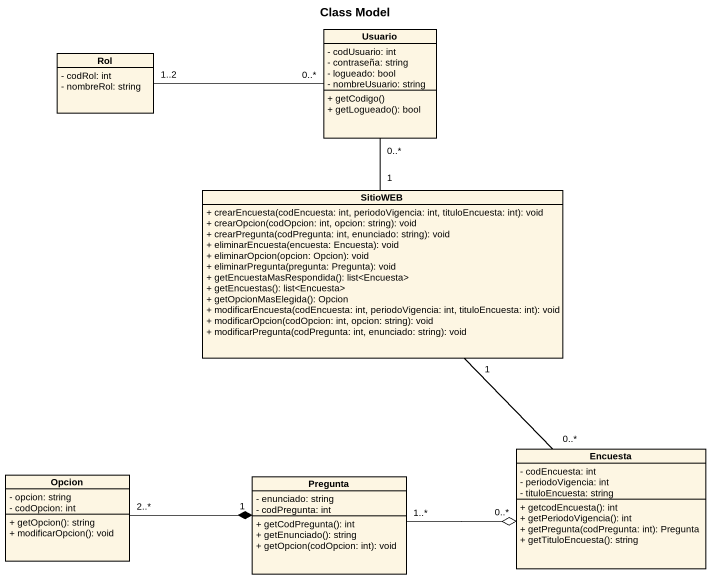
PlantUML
@startuml
title Class Model
hide circle
hide empty members
skinparam classAttributeIconSize 0
class Usuario {
  - codUsuario: int
  - contraseña: string
  - logueado: bool
  - nombreUsuario: string
  + getCodigo()
  + getLogueado(): bool
}
class Rol {
  - codRol: int
  - nombreRol: string
}
class SitioWEB {
  + crearEncuesta(codEncuesta: int, periodoVigencia: int, tituloEncuesta: int): void
  + crearOpcion(codOpcion: int, opcion: string): void
  + crearPregunta(codPregunta: int, enunciado: string): void
  + eliminarEncuesta(encuesta: Encuesta): void
  + eliminarOpcion(opcion: Opcion): void
  + eliminarPregunta(pregunta: Pregunta): void
  + getEncuestaMasRespondida(): list<Encuesta>
  + getEncuestas(): list<Encuesta>
  + getOpcionMasElegida(): Opcion
  + modificarEncuesta(codEncuesta: int, periodoVigencia: int, tituloEncuesta: int): void
  + modificarOpcion(codOpcion: int, opcion: string): void
  + modificarPregunta(codPregunta: int, enunciado: string): void
}
class Encuesta {
  - codEncuesta: int
  - periodoVigencia: int
  - tituloEncuesta: string
  + getcodEncuesta(): int
  + getPeriodoVigencia(): int
  + getPregunta(codPregunta: int): Pregunta
  + getTituloEncuesta(): string
}
class Opcion {
  - opcion: string
  - codOpcion: int
  + getOpcion(): string
  + modificarOpcion(): void
}
class Pregunta {
  - enunciado: string
  - codPregunta: int
  + getCodPregunta(): int
  + getEnunciado(): string
  + getOpcion(codOpcion: int): void
}
Usuario "0..*" -- "1" SitioWEB
Rol "1..2" -right- "0..*" Usuario
SitioWEB "1" -- "0..*" Encuesta
Opcion "2..*" -right-* "1" Pregunta
Pregunta "1..*" -right-o "0..*" Encuesta
@enduml
